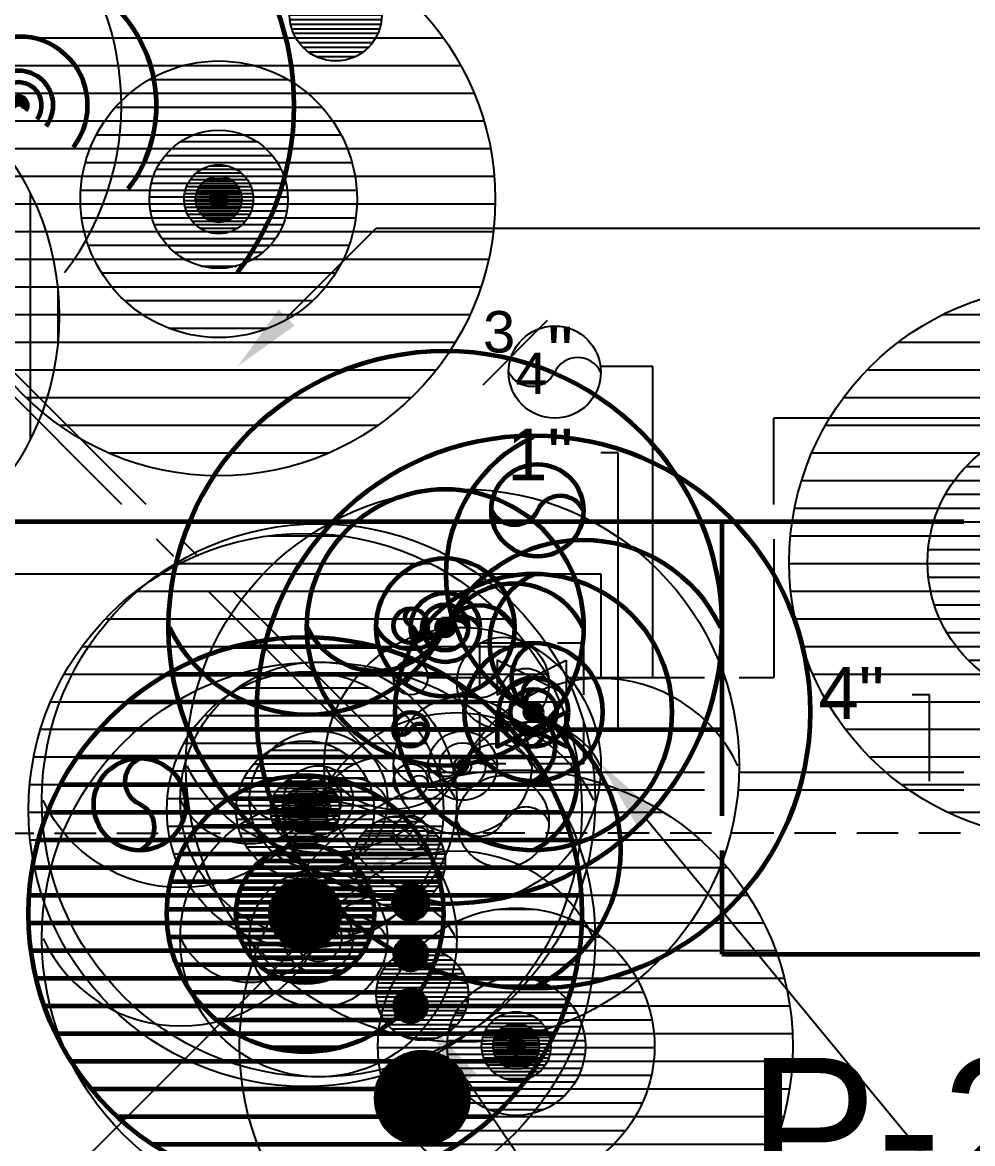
# Model space of a CAD drawing. Extents: x 2104 to 16979, y 4026 to 5124.
# Drawn here: x 10079.3 to 10161.8, y 4512.1 to 4609.3 of the extents above; entities that cross this region are included whole.
import ezdxf
from ezdxf import colors
from ezdxf.entities.mleader import LeaderData, LeaderLine
from ezdxf.math import Vec2, Vec3

# ---------------------------------------------------------------- set-up
doc = ezdxf.new("R2010")
doc.units = 0
doc.header["$LTSCALE"] = 18
doc.header["$MEASUREMENT"] = 0
doc.linetypes.add('HIDDEN', pattern=[0.375, 0.25, -0.125])
doc.linetypes.add('VENT', pattern=[0.30000000000000004, 0.2, -0.1])
for name, color, linetype in [('G-ANNO-TEXT', 70, 'Continuous'), ('P-HW-N', 1, 'Continuous'), ('P-HW-N @ 1 (1)', 1, 'Continuous'), ('P-HW-N @ 1 (2)', 1, 'Continuous'), ('P-HW-N @ 12', 1, 'Continuous'), ('P-HW-N @ 128', 1, 'Continuous'), ('P-HW-N @ 16', 1, 'Continuous'), ('P-HW-N @ 192', 1, 'Continuous'), ('P-HW-N @ 2', 1, 'Continuous'), ('P-HW-N @ 24', 1, 'Continuous'), ('P-HW-N @ 384', 1, 'Continuous'), ('P-HW-N @ 4', 1, 'Continuous'), ('P-HW-N @ 48', 1, 'Continuous'), ('P-HW-N @ 64', 1, 'Continuous'), ('P-HW-N @ 768', 1, 'Continuous'), ('P-HW-N @ 8', 1, 'Continuous'), ('P-HW-N @ 96', 1, 'Continuous'), ('P-SAN-N', 6, 'Continuous'), ('P-SAN-N @ 1 (1)', 6, 'Continuous'), ('P-SAN-N @ 1 (2)', 6, 'Continuous'), ('P-SAN-N @ 12', 6, 'Continuous'), ('P-SAN-N @ 128', 6, 'Continuous'), ('P-SAN-N @ 16', 6, 'Continuous'), ('P-SAN-N @ 192', 6, 'Continuous'), ('P-SAN-N @ 2', 6, 'Continuous'), ('P-SAN-N @ 24', 6, 'Continuous'), ('P-SAN-N @ 384', 6, 'Continuous'), ('P-SAN-N @ 4', 6, 'Continuous'), ('P-SAN-N @ 48', 6, 'Continuous'), ('P-SAN-N @ 64', 6, 'Continuous'), ('P-SAN-N @ 768', 6, 'Continuous'), ('P-SAN-N @ 8', 6, 'Continuous'), ('P-SAN-N @ 96', 6, 'Continuous'), ('P-SANV-N', 5, 'VENT'), ('P-SANV-N @ 1 (1)', 5, 'VENT'), ('P-SANV-N @ 1 (2)', 5, 'VENT'), ('P-SANV-N @ 12', 5, 'VENT'), ('P-SANV-N @ 128', 5, 'VENT'), ('P-SANV-N @ 16', 5, 'VENT'), ('P-SANV-N @ 192', 5, 'VENT'), ('P-SANV-N @ 2', 5, 'VENT'), ('P-SANV-N @ 24', 5, 'VENT'), ('P-SANV-N @ 384', 5, 'VENT'), ('P-SANV-N @ 4', 5, 'VENT'), ('P-SANV-N @ 48', 5, 'VENT'), ('P-SANV-N @ 64', 5, 'VENT'), ('P-SANV-N @ 768', 5, 'VENT'), ('P-SANV-N @ 8', 5, 'VENT'), ('P-SANV-N @ 96', 5, 'VENT')]:
    doc.layers.add(name, color=color, linetype=linetype)
for name, color, linetype, lineweight in [('P-CW-N', 4, 'Continuous', 60), ('P-CW-N @ 1 (1)', 4, 'Continuous', 60), ('P-CW-N @ 1 (2)', 4, 'Continuous', 60), ('P-CW-N @ 12', 4, 'Continuous', 60), ('P-CW-N @ 128', 4, 'Continuous', 60), ('P-CW-N @ 16', 4, 'Continuous', 60), ('P-CW-N @ 192', 4, 'Continuous', 60), ('P-CW-N @ 2', 4, 'Continuous', 60), ('P-CW-N @ 24', 4, 'Continuous', 60), ('P-CW-N @ 384', 4, 'Continuous', 60), ('P-CW-N @ 4', 4, 'Continuous', 60), ('P-CW-N @ 48', 4, 'Continuous', 60), ('P-CW-N @ 64', 4, 'Continuous', 60), ('P-CW-N @ 768', 4, 'Continuous', 60), ('P-CW-N @ 8', 4, 'Continuous', 60), ('P-CW-N @ 96', 4, 'Continuous', 60), ('P-HWC-N', 2, 'Continuous', 60), ('P-HWC-N @ 1 (1)', 2, 'Continuous', 60), ('P-HWC-N @ 1 (2)', 2, 'Continuous', 60), ('P-HWC-N @ 12', 2, 'Continuous', 60), ('P-HWC-N @ 128', 2, 'Continuous', 60), ('P-HWC-N @ 16', 2, 'Continuous', 60), ('P-HWC-N @ 192', 2, 'Continuous', 60), ('P-HWC-N @ 2', 2, 'Continuous', 60), ('P-HWC-N @ 24', 2, 'Continuous', 60), ('P-HWC-N @ 384', 2, 'Continuous', 60), ('P-HWC-N @ 4', 2, 'Continuous', 60), ('P-HWC-N @ 48', 2, 'Continuous', 60), ('P-HWC-N @ 64', 2, 'Continuous', 60), ('P-HWC-N @ 768', 2, 'Continuous', 60), ('P-HWC-N @ 8', 2, 'Continuous', 60), ('P-HWC-N @ 96', 2, 'Continuous', 60)]:
    doc.layers.add(name, color=color, linetype=linetype, lineweight=lineweight)
doc.layers.get('0').freeze()
doc.styles.add('Arial', font='arial.ttf')
doc.dimstyles.new('Loop048', dxfattribs={"dimscale": 0, "dimtxt": 0.09375, "dimasz": 0.03125, "dimexe": 0.0625, "dimexo": 0.0625, "dimgap": 0.09375, "dimtad": 1, "dimdec": 4, "dimzin": 3, "dimdsep": 46, "dimlunit": 4, "dimtxsty": 'Arial', "dimblk": 'OBLIQUE', "dimcen": 0.09375, "dimdle": 0.0625, "dimclrd": 256, "dimclre": 256, "dimclrt": 256, "dimadec": 4, "dimazin": 0, "dimtfac": 0.8, "dimtdec": 4, "dimtix": 1, "dimtofl": 0, "dimtmove": 1, "dimatfit": 0, "dimldrblk": 'LeaderNoteBlock', "dimfxl": 1, "dimfrac": 1, "dimtolj": 1, "dimtzin": 0, "dimlwd": -1, "dimlwe": -1, "dimarcsym": 0})
pattern_1 = [(180, (0, 0), (-4.336808689942018e-19, -0.003125), [])]

# ---------------------------------------------------------------- blocks, each defined once
blk = doc.blocks.new('*U7')
h = blk.add_hatch()
h.set_pattern_fill('ANSI31', color=256, scale=0.025, angle=135)
h.set_pattern_definition(pattern_1)
edge = h.paths.add_edge_path()
edge.add_arc((-3.469446951953614e-18, -6.938893903907228e-18), 0.03125000000000001, 0, 360)
blk.add_circle((0, 0), 0.03125)
blk = doc.blocks.new('*U571')
at = {"layer": 'P-SANV-N @ 384', "xscale": 384, "yscale": 384, "zscale": 384}
blk.add_blockref('*U7', (10169.84358152415, 4562.5), dxfattribs=at)
at = {"layer": 'P-SANV-N @ 768', "xscale": 768, "yscale": 768, "zscale": 768}
blk.add_blockref('*U7', (10169.84358152415, 4562.5), dxfattribs=at)
blk = doc.blocks.new('*U6')
blk.add_lwpolyline([(-3.332323771482692e-18, 0.03111555437015312, 0.6342579873937333), (-8.890457814381136e-18, 5.234717341758689e-34, -0.6342579873937336), (-6.793508145416166e-18, -0.03111555437015312)], format="xyb")
blk.add_circle((0, 0), 0.03125)
blk = doc.blocks.new('*U579')
at = {"layer": 'P-CW-N @ 1 (1)', "rotation": 270}
blk.add_blockref('*U6', (10116, 4556.843581524154), dxfattribs=at)
at = {"layer": 'P-CW-N @ 1 (2)', "rotation": 270}
blk.add_blockref('*U6', (10116, 4556.843581524154), dxfattribs=at)
at = {"layer": 'P-CW-N @ 12', "xscale": 12, "yscale": 12, "zscale": 12, "rotation": 270}
blk.add_blockref('*U6', (10116, 4556.843581524154), dxfattribs=at)
at = {"layer": 'P-CW-N @ 128', "xscale": 128, "yscale": 128, "zscale": 128, "rotation": 270}
blk.add_blockref('*U6', (10124, 4567), dxfattribs=at)
at = {"layer": 'P-CW-N @ 16', "xscale": 16, "yscale": 16, "zscale": 16, "rotation": 270}
blk.add_blockref('*U6', (10116, 4556.843581524154), dxfattribs=at)
at = {"layer": 'P-CW-N @ 192', "xscale": 192, "yscale": 192, "zscale": 192, "rotation": 270}
blk.add_blockref('*U6', (10116, 4556.843581524154), dxfattribs=at)
at = {"layer": 'P-CW-N @ 2', "xscale": 2, "yscale": 2, "zscale": 2, "rotation": 270}
blk.add_blockref('*U6', (10116, 4556.843581524154), dxfattribs=at)
at = {"layer": 'P-CW-N @ 24', "xscale": 24, "yscale": 24, "zscale": 24, "rotation": 270}
blk.add_blockref('*U6', (10116, 4556.843581524154), dxfattribs=at)
at = {"layer": 'P-CW-N @ 384', "xscale": 384, "yscale": 384, "zscale": 384, "rotation": 270}
blk.add_blockref('*U6', (10116, 4556.843581524154), dxfattribs=at)
at = {"layer": 'P-CW-N @ 4', "xscale": 4, "yscale": 4, "zscale": 4, "rotation": 270}
blk.add_blockref('*U6', (10116, 4556.843581524154), dxfattribs=at)
at = {"layer": 'P-CW-N @ 48', "xscale": 48, "yscale": 48, "zscale": 48, "rotation": 270}
blk.add_blockref('*U6', (10113, 4548), dxfattribs=at)
at = {"layer": 'P-CW-N @ 64', "xscale": 64, "yscale": 64, "zscale": 64, "rotation": 270}
blk.add_blockref('*U6', (10116, 4556.843581524154), dxfattribs=at)
at = {"layer": 'P-CW-N @ 768', "xscale": 768, "yscale": 768, "zscale": 768, "rotation": 270}
blk.add_blockref('*U6', (10116, 4556.843581524154), dxfattribs=at)
at = {"layer": 'P-CW-N @ 8', "xscale": 8, "yscale": 8, "zscale": 8, "rotation": 270}
blk.add_blockref('*U6', (10116, 4556.843581524154), dxfattribs=at)
at = {"layer": 'P-CW-N @ 96', "xscale": 96, "yscale": 96, "zscale": 96, "rotation": 270}
blk.add_blockref('*U6', (10116, 4556.843581524154), dxfattribs=at)
blk = doc.blocks.new('*U580')
at = {"layer": 'P-HW-N @ 1 (1)', "rotation": 270}
blk.add_blockref('*U6', (10117.5, 4544.843581524154), dxfattribs=at)
at = {"layer": 'P-HW-N @ 1 (2)', "rotation": 270}
blk.add_blockref('*U6', (10117.5, 4544.843581524154), dxfattribs=at)
at = {"layer": 'P-HW-N @ 12', "xscale": 12, "yscale": 12, "zscale": 12, "rotation": 270}
blk.add_blockref('*U6', (10117.5, 4544.843581524154), dxfattribs=at)
at = {"layer": 'P-HW-N @ 128', "xscale": 128, "yscale": 128, "zscale": 128, "rotation": 270}
blk.add_blockref('*U6', (10125.5, 4579), dxfattribs=at)
at = {"layer": 'P-HW-N @ 16', "xscale": 16, "yscale": 16, "zscale": 16, "rotation": 270}
blk.add_blockref('*U6', (10117.5, 4544.843581524154), dxfattribs=at)
at = {"layer": 'P-HW-N @ 192', "xscale": 192, "yscale": 192, "zscale": 192, "rotation": 270}
blk.add_blockref('*U6', (10117.5, 4544.843581524154), dxfattribs=at)
at = {"layer": 'P-HW-N @ 2', "xscale": 2, "yscale": 2, "zscale": 2, "rotation": 270}
blk.add_blockref('*U6', (10117.5, 4544.843581524154), dxfattribs=at)
at = {"layer": 'P-HW-N @ 24', "xscale": 24, "yscale": 24, "zscale": 24, "rotation": 270}
blk.add_blockref('*U6', (10117.5, 4544.843581524154), dxfattribs=at)
at = {"layer": 'P-HW-N @ 384', "xscale": 384, "yscale": 384, "zscale": 384, "rotation": 270}
blk.add_blockref('*U6', (10117.5, 4544.843581524154), dxfattribs=at)
at = {"layer": 'P-HW-N @ 4', "xscale": 4, "yscale": 4, "zscale": 4, "rotation": 270}
blk.add_blockref('*U6', (10117.5, 4544.843581524154), dxfattribs=at)
at = {"layer": 'P-HW-N @ 48', "xscale": 48, "yscale": 48, "zscale": 48, "rotation": 270}
blk.add_blockref('*U6', (10113, 4552.5), dxfattribs=at)
at = {"layer": 'P-HW-N @ 64', "xscale": 64, "yscale": 64, "zscale": 64, "rotation": 270}
blk.add_blockref('*U6', (10117.5, 4544.843581524154), dxfattribs=at)
at = {"layer": 'P-HW-N @ 768', "xscale": 768, "yscale": 768, "zscale": 768, "rotation": 270}
blk.add_blockref('*U6', (10117.5, 4544.843581524154), dxfattribs=at)
at = {"layer": 'P-HW-N @ 8', "xscale": 8, "yscale": 8, "zscale": 8, "rotation": 270}
blk.add_blockref('*U6', (10117.5, 4544.843581524154), dxfattribs=at)
at = {"layer": 'P-HW-N @ 96', "xscale": 96, "yscale": 96, "zscale": 96, "rotation": 270}
blk.add_blockref('*U6', (10117.5, 4544.843581524154), dxfattribs=at)
blk = doc.blocks.new('*U581')
at = {"layer": 'P-SAN-N @ 1 (1)', "rotation": 270}
blk.add_blockref('*U6', (10105, 4541.843581524154), dxfattribs=at)
at = {"layer": 'P-SAN-N @ 1 (2)', "rotation": 270}
blk.add_blockref('*U6', (10105, 4541.843581524154), dxfattribs=at)
at = {"layer": 'P-SAN-N @ 12', "xscale": 12, "yscale": 12, "zscale": 12, "rotation": 270}
blk.add_blockref('*U6', (10105, 4541.843581524154), dxfattribs=at)
at = {"layer": 'P-SAN-N @ 128', "xscale": 128, "yscale": 128, "zscale": 128, "rotation": 270}
blk.add_blockref('*U6', (10121, 4552), dxfattribs=at)
at = {"layer": 'P-SAN-N @ 16', "xscale": 16, "yscale": 16, "zscale": 16, "rotation": 270}
blk.add_blockref('*U6', (10105, 4541.843581524154), dxfattribs=at)
at = {"layer": 'P-SAN-N @ 192', "xscale": 192, "yscale": 192, "zscale": 192, "rotation": 270}
blk.add_blockref('*U6', (10105, 4541.843581524154), dxfattribs=at)
at = {"layer": 'P-SAN-N @ 2', "xscale": 2, "yscale": 2, "zscale": 2, "rotation": 270}
blk.add_blockref('*U6', (10105, 4541.843581524154), dxfattribs=at)
at = {"layer": 'P-SAN-N @ 24', "xscale": 24, "yscale": 24, "zscale": 24, "rotation": 270}
blk.add_blockref('*U6', (10105, 4541.843581524154), dxfattribs=at)
at = {"layer": 'P-SAN-N @ 384', "xscale": 384, "yscale": 384, "zscale": 384, "rotation": 270}
blk.add_blockref('*U6', (10105, 4541.843581524154), dxfattribs=at)
at = {"layer": 'P-SAN-N @ 4', "xscale": 4, "yscale": 4, "zscale": 4, "rotation": 270}
blk.add_blockref('*U6', (10105, 4541.843581524154), dxfattribs=at)
at = {"layer": 'P-SAN-N @ 48', "xscale": 48, "yscale": 48, "zscale": 48, "rotation": 270}
blk.add_blockref('*U6', (10113, 4543.5), dxfattribs=at)
at = {"layer": 'P-SAN-N @ 64', "xscale": 64, "yscale": 64, "zscale": 64, "rotation": 270}
blk.add_blockref('*U6', (10105, 4541.843581524154), dxfattribs=at)
at = {"layer": 'P-SAN-N @ 768', "xscale": 768, "yscale": 768, "zscale": 768, "rotation": 270}
blk.add_blockref('*U6', (10105, 4541.843581524154), dxfattribs=at)
at = {"layer": 'P-SAN-N @ 8', "xscale": 8, "yscale": 8, "zscale": 8, "rotation": 270}
blk.add_blockref('*U6', (10105, 4541.843581524154), dxfattribs=at)
at = {"layer": 'P-SAN-N @ 96', "xscale": 96, "yscale": 96, "zscale": 96, "rotation": 270}
blk.add_blockref('*U6', (10105, 4541.843581524154), dxfattribs=at)
blk = doc.blocks.new('*U582')
at = {"layer": 'P-SANV-N @ 1 (1)', "rotation": 270}
blk.add_blockref('*U6', (10105, 4529.843581524154), dxfattribs=at)
at = {"layer": 'P-SANV-N @ 1 (2)', "rotation": 270}
blk.add_blockref('*U6', (10105, 4529.843581524154), dxfattribs=at)
at = {"layer": 'P-SANV-N @ 12', "xscale": 12, "yscale": 12, "zscale": 12, "rotation": 270}
blk.add_blockref('*U6', (10105, 4529.843581524154), dxfattribs=at)
at = {"layer": 'P-SANV-N @ 128', "xscale": 128, "yscale": 128, "zscale": 128, "rotation": 270}
blk.add_blockref('*U6', (10121, 4540), dxfattribs=at)
at = {"layer": 'P-SANV-N @ 16', "xscale": 16, "yscale": 16, "zscale": 16, "rotation": 270}
blk.add_blockref('*U6', (10105, 4529.843581524154), dxfattribs=at)
at = {"layer": 'P-SANV-N @ 192', "xscale": 192, "yscale": 192, "zscale": 192, "rotation": 270}
blk.add_blockref('*U6', (10105, 4529.843581524154), dxfattribs=at)
at = {"layer": 'P-SANV-N @ 2', "xscale": 2, "yscale": 2, "zscale": 2, "rotation": 270}
blk.add_blockref('*U6', (10105, 4529.843581524154), dxfattribs=at)
at = {"layer": 'P-SANV-N @ 24', "xscale": 24, "yscale": 24, "zscale": 24, "rotation": 270}
blk.add_blockref('*U6', (10105, 4529.843581524154), dxfattribs=at)
at = {"layer": 'P-SANV-N @ 384', "xscale": 384, "yscale": 384, "zscale": 384, "rotation": 270}
blk.add_blockref('*U6', (10105, 4529.843581524154), dxfattribs=at)
at = {"layer": 'P-SANV-N @ 4', "xscale": 4, "yscale": 4, "zscale": 4, "rotation": 270}
blk.add_blockref('*U6', (10105, 4529.843581524154), dxfattribs=at)
at = {"layer": 'P-SANV-N @ 48', "xscale": 48, "yscale": 48, "zscale": 48, "rotation": 270}
blk.add_blockref('*U6', (10113, 4539), dxfattribs=at)
at = {"layer": 'P-SANV-N @ 64', "xscale": 64, "yscale": 64, "zscale": 64, "rotation": 270}
blk.add_blockref('*U6', (10105, 4529.843581524154), dxfattribs=at)
at = {"layer": 'P-SANV-N @ 768', "xscale": 768, "yscale": 768, "zscale": 768, "rotation": 270}
blk.add_blockref('*U6', (10105, 4529.843581524154), dxfattribs=at)
at = {"layer": 'P-SANV-N @ 8', "xscale": 8, "yscale": 8, "zscale": 8, "rotation": 270}
blk.add_blockref('*U6', (10105, 4529.843581524154), dxfattribs=at)
at = {"layer": 'P-SANV-N @ 96', "xscale": 96, "yscale": 96, "zscale": 96, "rotation": 270}
blk.add_blockref('*U6', (10105, 4529.843581524154), dxfattribs=at)
blk = doc.blocks.new('*U583')
at = {"layer": 'P-SAN-N @ 1 (1)'}
blk.add_blockref('*U7', (10122.15641847585, 4520.5), dxfattribs=at)
at = {"layer": 'P-SAN-N @ 1 (2)'}
blk.add_blockref('*U7', (10122.15641847585, 4520.5), dxfattribs=at)
at = {"layer": 'P-SAN-N @ 12', "xscale": 12, "yscale": 12, "zscale": 12}
blk.add_blockref('*U7', (10122.15641847585, 4520.5), dxfattribs=at)
at = {"layer": 'P-SAN-N @ 128', "xscale": 128, "yscale": 128, "zscale": 128}
blk.add_blockref('*U7', (10112, 4536.5), dxfattribs=at)
at = {"layer": 'P-SAN-N @ 16', "xscale": 16, "yscale": 16, "zscale": 16}
blk.add_blockref('*U7', (10122.15641847585, 4520.5), dxfattribs=at)
at = {"layer": 'P-SAN-N @ 192', "xscale": 192, "yscale": 192, "zscale": 192}
blk.add_blockref('*U7', (10122.15641847585, 4520.5), dxfattribs=at)
at = {"layer": 'P-SAN-N @ 2', "xscale": 2, "yscale": 2, "zscale": 2}
blk.add_blockref('*U7', (10122.15641847585, 4520.5), dxfattribs=at)
at = {"layer": 'P-SAN-N @ 24', "xscale": 24, "yscale": 24, "zscale": 24}
blk.add_blockref('*U7', (10122.15641847585, 4520.5), dxfattribs=at)
at = {"layer": 'P-SAN-N @ 384', "xscale": 384, "yscale": 384, "zscale": 384}
blk.add_blockref('*U7', (10122.15641847585, 4520.5), dxfattribs=at)
at = {"layer": 'P-SAN-N @ 4', "xscale": 4, "yscale": 4, "zscale": 4}
blk.add_blockref('*U7', (10122.15641847585, 4520.5), dxfattribs=at)
at = {"layer": 'P-SAN-N @ 48', "xscale": 48, "yscale": 48, "zscale": 48}
blk.add_blockref('*U7', (10113, 4528.5), dxfattribs=at)
at = {"layer": 'P-SAN-N @ 64', "xscale": 64, "yscale": 64, "zscale": 64}
blk.add_blockref('*U7', (10122.15641847585, 4520.5), dxfattribs=at)
at = {"layer": 'P-SAN-N @ 768', "xscale": 768, "yscale": 768, "zscale": 768}
blk.add_blockref('*U7', (10122.15641847585, 4520.5), dxfattribs=at)
at = {"layer": 'P-SAN-N @ 8', "xscale": 8, "yscale": 8, "zscale": 8}
blk.add_blockref('*U7', (10122.15641847585, 4520.5), dxfattribs=at)
at = {"layer": 'P-SAN-N @ 96', "xscale": 96, "yscale": 96, "zscale": 96}
blk.add_blockref('*U7', (10122.15641847585, 4520.5), dxfattribs=at)
blk = doc.blocks.new('*U38')
h = blk.add_hatch()
h.set_pattern_fill('ANSI31', color=256, scale=0.025, angle=135)
h.set_pattern_definition(pattern_1)
edge = h.paths.add_edge_path()
edge.add_arc((-3.469446951953614e-18, -6.938893903907228e-18), 0.03125000000000001, 0, 360)
blk.add_circle((0, 0), 0.03125)
blk = doc.blocks.new('*U584')
at = {"layer": 'P-CW-N @ 1 (1)', "rotation": 180}
blk.add_blockref('*U38', (10103.84358152415, 4531.999999999998), dxfattribs=at)
at = {"layer": 'P-CW-N @ 1 (2)', "rotation": 180}
blk.add_blockref('*U38', (10103.84358152415, 4531.999999999998), dxfattribs=at)
at = {"layer": 'P-CW-N @ 12', "xscale": 12, "yscale": 12, "zscale": 12, "rotation": 180}
blk.add_blockref('*U38', (10103.84358152415, 4531.999999999998), dxfattribs=at)
at = {"layer": 'P-CW-N @ 128', "xscale": 128, "yscale": 128, "zscale": 128, "rotation": 180}
blk.add_blockref('*U38', (10114, 4515.999999999998), dxfattribs=at)
at = {"layer": 'P-CW-N @ 16', "xscale": 16, "yscale": 16, "zscale": 16, "rotation": 180}
blk.add_blockref('*U38', (10103.84358152415, 4531.999999999998), dxfattribs=at)
at = {"layer": 'P-CW-N @ 192', "xscale": 192, "yscale": 192, "zscale": 192, "rotation": 180}
blk.add_blockref('*U38', (10103.84358152415, 4531.999999999998), dxfattribs=at)
at = {"layer": 'P-CW-N @ 2', "xscale": 2, "yscale": 2, "zscale": 2, "rotation": 180}
blk.add_blockref('*U38', (10103.84358152415, 4531.999999999998), dxfattribs=at)
at = {"layer": 'P-CW-N @ 24', "xscale": 24, "yscale": 24, "zscale": 24, "rotation": 180}
blk.add_blockref('*U38', (10103.84358152415, 4531.999999999998), dxfattribs=at)
at = {"layer": 'P-CW-N @ 384', "xscale": 384, "yscale": 384, "zscale": 384, "rotation": 180}
blk.add_blockref('*U38', (10103.84358152415, 4531.999999999998), dxfattribs=at)
at = {"layer": 'P-CW-N @ 4', "xscale": 4, "yscale": 4, "zscale": 4, "rotation": 180}
blk.add_blockref('*U38', (10103.84358152415, 4531.999999999998), dxfattribs=at)
at = {"layer": 'P-CW-N @ 48', "xscale": 48, "yscale": 48, "zscale": 48, "rotation": 180}
blk.add_blockref('*U38', (10113, 4533), dxfattribs=at)
at = {"layer": 'P-CW-N @ 64', "xscale": 64, "yscale": 64, "zscale": 64, "rotation": 180}
blk.add_blockref('*U38', (10103.84358152415, 4531.999999999998), dxfattribs=at)
at = {"layer": 'P-CW-N @ 768', "xscale": 768, "yscale": 768, "zscale": 768, "rotation": 180}
blk.add_blockref('*U38', (10103.84358152415, 4531.999999999998), dxfattribs=at)
at = {"layer": 'P-CW-N @ 8', "xscale": 8, "yscale": 8, "zscale": 8, "rotation": 180}
blk.add_blockref('*U38', (10103.84358152415, 4531.999999999998), dxfattribs=at)
at = {"layer": 'P-CW-N @ 96', "xscale": 96, "yscale": 96, "zscale": 96, "rotation": 180}
blk.add_blockref('*U38', (10103.84358152415, 4531.999999999998), dxfattribs=at)
blk = doc.blocks.new('*U585')
at = {"layer": 'P-HW-N @ 1 (1)', "rotation": 180}
blk.add_blockref('*U38', (10103.84358152415, 4540.999999999998), dxfattribs=at)
at = {"layer": 'P-HW-N @ 1 (2)', "rotation": 180}
blk.add_blockref('*U38', (10103.84358152415, 4540.999999999998), dxfattribs=at)
at = {"layer": 'P-HW-N @ 12', "xscale": 12, "yscale": 12, "zscale": 12, "rotation": 180}
blk.add_blockref('*U38', (10103.84358152415, 4540.999999999998), dxfattribs=at)
at = {"layer": 'P-HW-N @ 128', "xscale": 128, "yscale": 128, "zscale": 128, "rotation": 180}
blk.add_blockref('*U38', (10114, 4524.999999999998), dxfattribs=at)
at = {"layer": 'P-HW-N @ 16', "xscale": 16, "yscale": 16, "zscale": 16, "rotation": 180}
blk.add_blockref('*U38', (10103.84358152415, 4540.999999999998), dxfattribs=at)
at = {"layer": 'P-HW-N @ 192', "xscale": 192, "yscale": 192, "zscale": 192, "rotation": 180}
blk.add_blockref('*U38', (10103.84358152415, 4540.999999999998), dxfattribs=at)
at = {"layer": 'P-HW-N @ 2', "xscale": 2, "yscale": 2, "zscale": 2, "rotation": 180}
blk.add_blockref('*U38', (10103.84358152415, 4540.999999999998), dxfattribs=at)
at = {"layer": 'P-HW-N @ 24', "xscale": 24, "yscale": 24, "zscale": 24, "rotation": 180}
blk.add_blockref('*U38', (10103.84358152415, 4540.999999999998), dxfattribs=at)
at = {"layer": 'P-HW-N @ 384', "xscale": 384, "yscale": 384, "zscale": 384, "rotation": 180}
blk.add_blockref('*U38', (10103.84358152415, 4540.999999999998), dxfattribs=at)
at = {"layer": 'P-HW-N @ 4', "xscale": 4, "yscale": 4, "zscale": 4, "rotation": 180}
blk.add_blockref('*U38', (10103.84358152415, 4540.999999999998), dxfattribs=at)
at = {"layer": 'P-HW-N @ 48', "xscale": 48, "yscale": 48, "zscale": 48, "rotation": 180}
blk.add_blockref('*U38', (10113, 4524), dxfattribs=at)
at = {"layer": 'P-HW-N @ 64', "xscale": 64, "yscale": 64, "zscale": 64, "rotation": 180}
blk.add_blockref('*U38', (10103.84358152415, 4540.999999999998), dxfattribs=at)
at = {"layer": 'P-HW-N @ 768', "xscale": 768, "yscale": 768, "zscale": 768, "rotation": 180}
blk.add_blockref('*U38', (10103.84358152415, 4540.999999999998), dxfattribs=at)
at = {"layer": 'P-HW-N @ 8', "xscale": 8, "yscale": 8, "zscale": 8, "rotation": 180}
blk.add_blockref('*U38', (10103.84358152415, 4540.999999999998), dxfattribs=at)
at = {"layer": 'P-HW-N @ 96', "xscale": 96, "yscale": 96, "zscale": 96, "rotation": 180}
blk.add_blockref('*U38', (10103.84358152415, 4540.999999999998), dxfattribs=at)
blk = doc.blocks.new('*U586')
at = {"layer": 'P-SAN-N @ 1 (1)', "rotation": 270}
blk.add_blockref('*U7', (10058.5, 4583.843581524154), dxfattribs=at)
at = {"layer": 'P-SAN-N @ 1 (2)', "rotation": 270}
blk.add_blockref('*U7', (10058.5, 4583.843581524154), dxfattribs=at)
at = {"layer": 'P-SAN-N @ 12', "xscale": 12, "yscale": 12, "zscale": 12, "rotation": 270}
blk.add_blockref('*U7', (10058.5, 4583.843581524154), dxfattribs=at)
at = {"layer": 'P-SAN-N @ 128', "xscale": 128, "yscale": 128, "zscale": 128, "rotation": 270}
blk.add_blockref('*U7', (10074.5, 4594), dxfattribs=at)
at = {"layer": 'P-SAN-N @ 16', "xscale": 16, "yscale": 16, "zscale": 16, "rotation": 270}
blk.add_blockref('*U7', (10058.5, 4583.843581524154), dxfattribs=at)
at = {"layer": 'P-SAN-N @ 192', "xscale": 192, "yscale": 192, "zscale": 192, "rotation": 270}
blk.add_blockref('*U7', (10058.5, 4583.843581524154), dxfattribs=at)
at = {"layer": 'P-SAN-N @ 2', "xscale": 2, "yscale": 2, "zscale": 2, "rotation": 270}
blk.add_blockref('*U7', (10058.5, 4583.843581524154), dxfattribs=at)
at = {"layer": 'P-SAN-N @ 24', "xscale": 24, "yscale": 24, "zscale": 24, "rotation": 270}
blk.add_blockref('*U7', (10058.5, 4583.843581524154), dxfattribs=at)
at = {"layer": 'P-SAN-N @ 384', "xscale": 384, "yscale": 384, "zscale": 384, "rotation": 270}
blk.add_blockref('*U7', (10058.5, 4583.843581524154), dxfattribs=at)
at = {"layer": 'P-SAN-N @ 4', "xscale": 4, "yscale": 4, "zscale": 4, "rotation": 270}
blk.add_blockref('*U7', (10058.5, 4583.843581524154), dxfattribs=at)
at = {"layer": 'P-SAN-N @ 48', "xscale": 48, "yscale": 48, "zscale": 48, "rotation": 270}
blk.add_blockref('*U7', (10066.5, 4593), dxfattribs=at)
at = {"layer": 'P-SAN-N @ 64', "xscale": 64, "yscale": 64, "zscale": 64, "rotation": 270}
blk.add_blockref('*U7', (10058.5, 4583.843581524154), dxfattribs=at)
at = {"layer": 'P-SAN-N @ 768', "xscale": 768, "yscale": 768, "zscale": 768, "rotation": 270}
blk.add_blockref('*U7', (10058.5, 4583.843581524154), dxfattribs=at)
at = {"layer": 'P-SAN-N @ 8', "xscale": 8, "yscale": 8, "zscale": 8, "rotation": 270}
blk.add_blockref('*U7', (10058.5, 4583.843581524154), dxfattribs=at)
at = {"layer": 'P-SAN-N @ 96', "xscale": 96, "yscale": 96, "zscale": 96, "rotation": 270}
blk.add_blockref('*U7', (10058.5, 4583.843581524154), dxfattribs=at)
blk = doc.blocks.new('*U8')
at = {"linetype": 'Continuous'}
blk.add_arc((0, 0), 0.03111555437015312, 232.5669694738212, 127.4330305261797, dxfattribs=at)
blk = doc.blocks.new('*U587')
at = {"layer": 'P-HW-N @ 1 (1)', "rotation": 90}
blk.add_blockref('*U8', (10064, 4602.156418475846), dxfattribs=at)
at = {"layer": 'P-HW-N @ 1 (2)', "rotation": 90}
blk.add_blockref('*U8', (10064, 4602.156418475846), dxfattribs=at)
at = {"layer": 'P-HW-N @ 12', "xscale": 12, "yscale": 12, "zscale": 12, "rotation": 90}
blk.add_blockref('*U8', (10064, 4602.156418475846), dxfattribs=at)
at = {"layer": 'P-HW-N @ 128', "xscale": 128, "yscale": 128, "zscale": 128, "rotation": 90}
blk.add_blockref('*U8', (10048, 4592), dxfattribs=at)
at = {"layer": 'P-HW-N @ 16', "xscale": 16, "yscale": 16, "zscale": 16, "rotation": 90}
blk.add_blockref('*U8', (10064, 4602.156418475846), dxfattribs=at)
at = {"layer": 'P-HW-N @ 192', "xscale": 192, "yscale": 192, "zscale": 192, "rotation": 90}
blk.add_blockref('*U8', (10064, 4602.156418475846), dxfattribs=at)
at = {"layer": 'P-HW-N @ 2', "xscale": 2, "yscale": 2, "zscale": 2, "rotation": 90}
blk.add_blockref('*U8', (10064, 4602.156418475846), dxfattribs=at)
at = {"layer": 'P-HW-N @ 24', "xscale": 24, "yscale": 24, "zscale": 24, "rotation": 90}
blk.add_blockref('*U8', (10064, 4602.156418475846), dxfattribs=at)
at = {"layer": 'P-HW-N @ 384', "xscale": 384, "yscale": 384, "zscale": 384, "rotation": 90}
blk.add_blockref('*U8', (10064, 4602.156418475846), dxfattribs=at)
at = {"layer": 'P-HW-N @ 4', "xscale": 4, "yscale": 4, "zscale": 4, "rotation": 90}
blk.add_blockref('*U8', (10064, 4602.156418475846), dxfattribs=at)
at = {"layer": 'P-HW-N @ 48', "xscale": 48, "yscale": 48, "zscale": 48, "rotation": 90}
blk.add_blockref('*U8', (10056, 4593), dxfattribs=at)
at = {"layer": 'P-HW-N @ 64', "xscale": 64, "yscale": 64, "zscale": 64, "rotation": 90}
blk.add_blockref('*U8', (10064, 4602.156418475846), dxfattribs=at)
at = {"layer": 'P-HW-N @ 768', "xscale": 768, "yscale": 768, "zscale": 768, "rotation": 90}
blk.add_blockref('*U8', (10064, 4602.156418475846), dxfattribs=at)
at = {"layer": 'P-HW-N @ 8', "xscale": 8, "yscale": 8, "zscale": 8, "rotation": 90}
blk.add_blockref('*U8', (10064, 4602.156418475846), dxfattribs=at)
at = {"layer": 'P-HW-N @ 96', "xscale": 96, "yscale": 96, "zscale": 96, "rotation": 90}
blk.add_blockref('*U8', (10064, 4602.156418475846), dxfattribs=at)
blk = doc.blocks.new('*U588')
at = {"layer": 'P-CW-N @ 1 (1)', "rotation": 90}
blk.add_blockref('*U8', (10079, 4602.156418475846), dxfattribs=at)
at = {"layer": 'P-CW-N @ 1 (2)', "rotation": 90}
blk.add_blockref('*U8', (10079, 4602.156418475846), dxfattribs=at)
at = {"layer": 'P-CW-N @ 12', "xscale": 12, "yscale": 12, "zscale": 12, "rotation": 90}
blk.add_blockref('*U8', (10079, 4602.156418475846), dxfattribs=at)
at = {"layer": 'P-CW-N @ 128', "xscale": 128, "yscale": 128, "zscale": 128, "rotation": 90}
blk.add_blockref('*U8', (10063, 4592), dxfattribs=at)
at = {"layer": 'P-CW-N @ 16', "xscale": 16, "yscale": 16, "zscale": 16, "rotation": 90}
blk.add_blockref('*U8', (10079, 4602.156418475846), dxfattribs=at)
at = {"layer": 'P-CW-N @ 192', "xscale": 192, "yscale": 192, "zscale": 192, "rotation": 90}
blk.add_blockref('*U8', (10079, 4602.156418475846), dxfattribs=at)
at = {"layer": 'P-CW-N @ 2', "xscale": 2, "yscale": 2, "zscale": 2, "rotation": 90}
blk.add_blockref('*U8', (10079, 4602.156418475846), dxfattribs=at)
at = {"layer": 'P-CW-N @ 24', "xscale": 24, "yscale": 24, "zscale": 24, "rotation": 90}
blk.add_blockref('*U8', (10079, 4602.156418475846), dxfattribs=at)
at = {"layer": 'P-CW-N @ 384', "xscale": 384, "yscale": 384, "zscale": 384, "rotation": 90}
blk.add_blockref('*U8', (10079, 4602.156418475846), dxfattribs=at)
at = {"layer": 'P-CW-N @ 4', "xscale": 4, "yscale": 4, "zscale": 4, "rotation": 90}
blk.add_blockref('*U8', (10079, 4602.156418475846), dxfattribs=at)
at = {"layer": 'P-CW-N @ 48', "xscale": 48, "yscale": 48, "zscale": 48, "rotation": 90}
blk.add_blockref('*U8', (10071, 4593), dxfattribs=at)
at = {"layer": 'P-CW-N @ 64', "xscale": 64, "yscale": 64, "zscale": 64, "rotation": 90}
blk.add_blockref('*U8', (10079, 4602.156418475846), dxfattribs=at)
at = {"layer": 'P-CW-N @ 768', "xscale": 768, "yscale": 768, "zscale": 768, "rotation": 90}
blk.add_blockref('*U8', (10079, 4602.156418475846), dxfattribs=at)
at = {"layer": 'P-CW-N @ 8', "xscale": 8, "yscale": 8, "zscale": 8, "rotation": 90}
blk.add_blockref('*U8', (10079, 4602.156418475846), dxfattribs=at)
at = {"layer": 'P-CW-N @ 96', "xscale": 96, "yscale": 96, "zscale": 96, "rotation": 90}
blk.add_blockref('*U8', (10079, 4602.156418475846), dxfattribs=at)
blk = doc.blocks.new('*U10')
at = {"linetype": 'Continuous'}
blk.add_lwpolyline([(-0.06249999999977263, -0.03124999999991473), (-0.06249999999977263, 0.03124999999991463), (0.0625, -0.03124999999991473), (0.0625, 0.03124999999991472), (-0.06249999999977263, -0.03124999999991473)], dxfattribs=at)
blk = doc.blocks.new('*U589')
at = {"layer": 'P-SANV-N @ 1 (1)'}
blk.add_blockref('*U7', (10096.34358152415, 4594), dxfattribs=at)
at = {"layer": 'P-SANV-N @ 1 (2)'}
blk.add_blockref('*U7', (10096.34358152415, 4594), dxfattribs=at)
at = {"layer": 'P-SANV-N @ 12', "xscale": 12, "yscale": 12, "zscale": 12}
blk.add_blockref('*U7', (10096.34358152415, 4594), dxfattribs=at)
at = {"layer": 'P-SANV-N @ 128', "xscale": 128, "yscale": 128, "zscale": 128}
blk.add_blockref('*U7', (10106.5, 4610), dxfattribs=at)
at = {"layer": 'P-SANV-N @ 16', "xscale": 16, "yscale": 16, "zscale": 16}
blk.add_blockref('*U7', (10096.34358152415, 4594), dxfattribs=at)
at = {"layer": 'P-SANV-N @ 192', "xscale": 192, "yscale": 192, "zscale": 192}
blk.add_blockref('*U7', (10096.34358152415, 4594), dxfattribs=at)
at = {"layer": 'P-SANV-N @ 2', "xscale": 2, "yscale": 2, "zscale": 2}
blk.add_blockref('*U7', (10096.34358152415, 4594), dxfattribs=at)
at = {"layer": 'P-SANV-N @ 24', "xscale": 24, "yscale": 24, "zscale": 24}
blk.add_blockref('*U7', (10096.34358152415, 4594), dxfattribs=at)
at = {"layer": 'P-SANV-N @ 384', "xscale": 384, "yscale": 384, "zscale": 384}
blk.add_blockref('*U7', (10096.34358152415, 4594), dxfattribs=at)
at = {"layer": 'P-SANV-N @ 4', "xscale": 4, "yscale": 4, "zscale": 4}
blk.add_blockref('*U7', (10096.34358152415, 4594), dxfattribs=at)
at = {"layer": 'P-SANV-N @ 64', "xscale": 64, "yscale": 64, "zscale": 64}
blk.add_blockref('*U7', (10096.34358152415, 4594), dxfattribs=at)
at = {"layer": 'P-SANV-N @ 768', "xscale": 768, "yscale": 768, "zscale": 768}
blk.add_blockref('*U7', (10096.34358152415, 4594), dxfattribs=at)
at = {"layer": 'P-SANV-N @ 8', "xscale": 8, "yscale": 8, "zscale": 8}
blk.add_blockref('*U7', (10096.34358152415, 4594), dxfattribs=at)
at = {"layer": 'P-SANV-N @ 96', "xscale": 96, "yscale": 96, "zscale": 96}
blk.add_blockref('*U7', (10096.34358152415, 4594), dxfattribs=at)
blk = doc.blocks.new('_Oblique')
at = {"color": 0, "linetype": 'ByBlock', "lineweight": -2}
blk.add_line((-0.5, -0.5), (0.5, 0.5), dxfattribs=at)
blk = doc.blocks.new('LeaderNoteBlock')
blk.add_ellipse((0, 0), major_axis=(1, -1.836909530733566e-16), ratio=0.2499999999998295, start_param=5.387520513321723, end_param=10.32044275462724)
blk = doc.blocks.new('*U747')
at = {"layer": 'P-HWC-N @ 1 (1)', "rotation": 180}
blk.add_blockref('*U6', (10123.65641847585, 4549.5), dxfattribs=at)
at = {"layer": 'P-HWC-N @ 1 (2)', "rotation": 180}
blk.add_blockref('*U6', (10123.65641847585, 4549.5), dxfattribs=at)
at = {"layer": 'P-HWC-N @ 12', "xscale": 12, "yscale": 12, "zscale": 12, "rotation": 180}
blk.add_blockref('*U6', (10123.65641847585, 4549.5), dxfattribs=at)
at = {"layer": 'P-HWC-N @ 128', "xscale": 128, "yscale": 128, "zscale": 128, "rotation": 180}
blk.add_blockref('*U6', (10089.5, 4541.5), dxfattribs=at)
at = {"layer": 'P-HWC-N @ 16', "xscale": 16, "yscale": 16, "zscale": 16, "rotation": 180}
blk.add_blockref('*U6', (10123.65641847585, 4549.5), dxfattribs=at)
at = {"layer": 'P-HWC-N @ 192', "xscale": 192, "yscale": 192, "zscale": 192, "rotation": 180}
blk.add_blockref('*U6', (10123.65641847585, 4549.5), dxfattribs=at)
at = {"layer": 'P-HWC-N @ 2', "xscale": 2, "yscale": 2, "zscale": 2, "rotation": 180}
blk.add_blockref('*U6', (10123.65641847585, 4549.5), dxfattribs=at)
at = {"layer": 'P-HWC-N @ 24', "xscale": 24, "yscale": 24, "zscale": 24, "rotation": 180}
blk.add_blockref('*U6', (10123.65641847585, 4549.5), dxfattribs=at)
at = {"layer": 'P-HWC-N @ 384', "xscale": 384, "yscale": 384, "zscale": 384, "rotation": 180}
blk.add_blockref('*U6', (10123.65641847585, 4549.5), dxfattribs=at)
at = {"layer": 'P-HWC-N @ 4', "xscale": 4, "yscale": 4, "zscale": 4, "rotation": 180}
blk.add_blockref('*U6', (10123.65641847585, 4549.5), dxfattribs=at)
at = {"layer": 'P-HWC-N @ 48', "xscale": 48, "yscale": 48, "zscale": 48, "rotation": 180}
blk.add_blockref('*U6', (10113, 4557), dxfattribs=at)
at = {"layer": 'P-HWC-N @ 64', "xscale": 64, "yscale": 64, "zscale": 64, "rotation": 180}
blk.add_blockref('*U6', (10123.65641847585, 4549.5), dxfattribs=at)
at = {"layer": 'P-HWC-N @ 768', "xscale": 768, "yscale": 768, "zscale": 768, "rotation": 180}
blk.add_blockref('*U6', (10123.65641847585, 4549.5), dxfattribs=at)
at = {"layer": 'P-HWC-N @ 8', "xscale": 8, "yscale": 8, "zscale": 8, "rotation": 180}
blk.add_blockref('*U6', (10123.65641847585, 4549.5), dxfattribs=at)
at = {"layer": 'P-HWC-N @ 96', "xscale": 96, "yscale": 96, "zscale": 96, "rotation": 180}
blk.add_blockref('*U6', (10123.65641847585, 4549.5), dxfattribs=at)

msp = doc.modelspace()

# ---------------------------------------------------------------- linework, layer by layer
at = {"layer": 'G-ANNO-TEXT', "linetype": 'HIDDEN'}
msp.add_lwpolyline([(10119, 4545), (10119, 4555.5), (10128, 4555.5), (10128, 4545)], close=True, dxfattribs=at)
at = {"layer": 'P-CW-N'}
for p, q in [((10140, 4566), (10071, 4566)), ((10161, 4566), (10140, 4566)), ((10140, 4566), (10140, 4540.5)), ((10114.5, 4548), (10120.5, 4548)), ((10126.5, 4548), (10140, 4548)), ((10140, 4537.5), (10140, 4528.5)), ((10140, 4528.5), (10186.5, 4528.5))]:
    msp.add_line(p, q, dxfattribs=at)
at = {"layer": 'P-HW-N'}
for p, q in [((10180.5, 4575), (10144.5, 4575)), ((10144.5, 4567.5), (10144.5, 4575)), ((10144.5, 4564.5), (10144.5, 4552.5)), ((10062, 4561.5), (10129.5, 4561.5)), ((10129.5, 4561.5), (10129.5, 4552.5)), ((10114.5, 4552.5), (10120.5, 4552.5)), ((10126.5, 4552.5), (10138.5, 4552.5)), ((10141.5, 4552.5), (10144.5, 4552.5))]:
    msp.add_line(p, q, dxfattribs=at)
at = {"layer": 'P-SAN-N'}
for p, q in [((10090.06066017178, 4567.5), (10072.5, 4585.060660171781)), ((10087.93933982822, 4567.5), (10072.5, 4582.939339828219)), ((10092.43933982822, 4563), (10090.93933982822, 4564.5)), ((10094.56066017178, 4563), (10093.06066017178, 4564.5)), ((10110.96966991411, 4544.46966991411), (10095.43933982822, 4560)), ((10112.03033008589, 4545.53033008589), (10097.56066017178, 4560)), ((10138.5, 4544.25), (10114.5, 4544.25)), ((10161, 4544.25), (10141.5, 4544.25)), ((10114.5, 4542.750000000001), (10138.5, 4542.750000000001)), ((10141.5, 4542.750000000001), (10161, 4542.750000000001))]:
    msp.add_line(p, q, dxfattribs=at)
at = {"layer": 'P-SANV-N'}
for p, q in [((10060.5, 4539), (10111.5, 4539)), ((10252.5, 4539), (10114.5, 4539))]:
    msp.add_line(p, q, dxfattribs=at)

# ---------------------------------------------------------------- block references
at = {"layer": 'P-CW-N'}
for name in ['*U588', '*U579', '*U584']:
    msp.add_blockref(name, (0, 0), dxfattribs=at)
at = {"layer": 'P-CW-N @ 48', "xscale": 48, "yscale": 48, "zscale": 48, "rotation": 180}
msp.add_blockref('*U10', (10123.5, 4548), dxfattribs=at)
at = {"layer": 'P-HW-N'}
for name in ['*U587', '*U580', '*U585']:
    msp.add_blockref(name, (0, 0), dxfattribs=at)
at = {"layer": 'P-HW-N @ 48', "xscale": 48, "yscale": 48, "zscale": 48, "rotation": 180}
msp.add_blockref('*U10', (10123.5, 4552.5), dxfattribs=at)
at = {"layer": 'P-HWC-N'}
msp.add_blockref('*U747', (0, 0), dxfattribs=at)
at = {"layer": 'P-SAN-N'}
for name in ['*U586', '*U581', '*U583']:
    msp.add_blockref(name, (0, 0), dxfattribs=at)
at = {"layer": 'P-SANV-N'}
for name in ['*U589', '*U571', '*U582']:
    msp.add_blockref(name, (0, 0), dxfattribs=at)

# ---------------------------------------------------------------- texts
at = {"layer": 'G-ANNO-TEXT', "style": 'Arial'}
for s, insert, char_height, width, attachment_point in [('\\A1;{\\H0.8x;\\S3#4;}"', (10127.09999999963, 4577.099999999627), 4.5, 12.59999999999854, 9), ('\\A1;1"', (10127.09999999963, 4569.599999999627), 4.5, 12.59999999999854, 9), ('\\A1;4"', (10154.09999999963, 4553.400000000373), 4.5, 12.59999999999854, 3), ('{\\LP-2}', (10142.26469658327, 4519.482024898612), 12, 68, 1)]:
    msp.add_mtext(s, dxfattribs=dict(at, insert=insert, char_height=char_height, width=width, attachment_point=attachment_point))

# ---------------------------------------------------------------- leaders
at = {"layer": 'G-ANNO-TEXT'}
for points in [[(10134, 4552.5), (10134, 4579.5), (10129.5, 4579.5)], [(10131, 4548), (10131, 4572), (10129.5, 4572)], [(10158, 4543.5), (10158, 4551), (10156.5, 4551)]]:
    msp.add_leader(points, dimstyle='Loop048', override={"dimscale": 0}, dxfattribs=at)
ml = msp.add_multileader_mtext('Standard', dxfattribs=at)
ml.set_content('\\pxt1;FURNISH 18"x18" RATED ACCESS PANEL TO BE INSTALLED BY GENERAL CONTRACTOR', color=256, style='Arial')
ml.set_leader_properties(color=256, linetype='ByLayer', lineweight=-1)
ml.build(insert=Vec2(0, 0))
ml.multileader.update_dxf_attribs({"has_dogleg": 0, "dogleg_length": 0.125, "arrow_head_size": 6, "scale": 48})
ctx = ml.context
ctx.base_point, ctx.scale, ctx.char_height, ctx.arrow_head_size, ctx.landing_gap_size, ctx.plane_origin = Vec3(10247.53137789905, 4659), 48, 4.5, 6, 1.5, Vec3(10519.5, 4599)
ctx.text_align_type = 2
notes = []
notes.append((ctx, [(0, (1, 1, 0), (10390.5, 4659), (-1, 0), 6, [(0, [(10519.5, 4590), (10459.5, 4659)], 0, [])])]))
ctx.mtext.insert, ctx.mtext.width, ctx.mtext.alignment, ctx.mtext.flow_direction = Vec3(10383, 4661.288369713506), 137.3146103657382, 3, 5
ml = msp.add_multileader_mtext('Standard', dxfattribs=at)
ml.set_content('HWCR\\PHWR\\PCWR\\PSS\\PVS', color=256, style='Arial')
ml.set_leader_properties(color=256, linetype='ByLayer', lineweight=-1)
ml.build(insert=Vec2(0, 0))
ml.multileader.update_dxf_attribs({"has_dogleg": 0, "dogleg_length": 0.125, "arrow_head_size": 6, "scale": 48})
ctx = ml.context
ctx.base_point, ctx.scale, ctx.char_height, ctx.arrow_head_size, ctx.landing_gap_size, ctx.plane_origin = Vec3(10272, 4635), 48, 4.5, 6, 1.5, Vec3(9952.5, 4587)
notes.append((ctx, [(1, (1, 1, 0), (10266, 4635), (1, 0), 6, [(0, [(9955.5, 4587), (10003.5, 4635)], 0, [])])]))
ctx.mtext.insert, ctx.mtext.flow_direction = Vec3(10273.5, 4637.288369713506), 5
ml = msp.add_multileader_mtext('Standard', dxfattribs=at)
ml.set_content('\\A1;FURNISH & INSTALL \\P{\\H0.8x;\\S1#2;}" VALVED HW \\P{\\H0.8x;\\S3#4;}" WASTE \\PCONNECTIONS FOR \\PDISHWASHER', color=256, style='Arial')
ml.set_leader_properties(color=256, linetype='ByLayer', lineweight=-1)
ml.build(insert=Vec2(0, 0))
ml.multileader.update_dxf_attribs({"has_dogleg": 0, "dogleg_length": 0.125, "arrow_head_size": 6, "scale": 48})
ctx = ml.context
ctx.base_point, ctx.scale, ctx.char_height, ctx.arrow_head_size, ctx.landing_gap_size, ctx.plane_origin = Vec3(10272, 4591.5), 48, 4.5, 6, 1.5, Vec3(10090.5, 4546.5)
notes.append((ctx, [(0, (1, 1, 0), (10266, 4591.5), (1, 0), 6, [(0, [(10098, 4579.5), (10110, 4591.5)], 0, [])])]))
ctx.mtext.insert, ctx.mtext.flow_direction = Vec3(10273.5, 4593.788369713506), 5
ml = msp.add_multileader_mtext('Standard', dxfattribs=at)
ml.set_content('\\pxt1;FURNISH 18"x18" RATED ACCESS PANEL TO BE INSTALLED BY GENERAL CONTRACTOR\\P\\ptz;(SHOWN FOR CLARITY OVER SINK, LOCATE IN CLOSET) ', color=256, style='Arial')
ml.set_leader_properties(color=256, linetype='ByLayer', lineweight=-1)
ml.build(insert=Vec2(0, 0))
ml.multileader.update_dxf_attribs({"has_dogleg": 0, "dogleg_length": 0.125, "arrow_head_size": 6, "scale": 48})
ctx = ml.context
ctx.base_point, ctx.scale, ctx.char_height, ctx.arrow_head_size, ctx.landing_gap_size, ctx.plane_origin = Vec3(10215, 4450.5), 48, 4.5, 6, 1.5, Vec3(10129.5, 4545)
notes.append((ctx, [(0, (1, 1, 0), (10209, 4450.5), (1, 0), 6, [(0, [(10129.5, 4545), (10207.5, 4450.5)], 0, [])])]))
ctx.mtext.insert, ctx.mtext.width, ctx.mtext.flow_direction = Vec3(10216.5, 4453.411493860845), 140.8873060985916, 5
ml = msp.add_multileader_mtext('Standard', dxfattribs=at)
ml.set_content('HWCR\\PHWR\\PCWR\\PSS\\PVS', color=256, style='Arial')
ml.set_leader_properties(color=256, linetype='ByLayer', lineweight=-1)
ml.build(insert=Vec2(0, 0))
ml.multileader.update_dxf_attribs({"has_dogleg": 0, "dogleg_length": 0.125, "arrow_head_size": 6, "scale": 48})
ctx = ml.context
ctx.base_point, ctx.scale, ctx.char_height, ctx.arrow_head_size, ctx.landing_gap_size, ctx.plane_origin = Vec3(9792.530013642565, 4386), 48, 4.5, 6, 1.5, Vec3(10114.5, 4554)
ctx.text_align_type = 2
notes.append((ctx, [(1, (1, 1, 0), (9820.5, 4386), (-1, 0), 6, [(0, [(10111.5, 4537.5), (9960, 4386)], 0, [])])]))
ctx.mtext.insert, ctx.mtext.alignment, ctx.mtext.flow_direction = Vec3(9813, 4388.288369713506), 3, 5
ml = msp.add_multileader_mtext('Standard', dxfattribs=at)
ml.set_content('\\A1;{\\H0.8x;\\S1#2;}"HW-DROP\\P2"W&V\\P{\\H0.8x;\\S1#2;}"CW-DROP\\PRUN PIPING FROM \\PRISERS AND STACKS IN \\PCHASE, AND CONNECT \\PTO P-5A FIXTURE', color=256, style='Arial')
ml.set_leader_properties(color=256, linetype='ByLayer', lineweight=-1)
ml.build(insert=Vec2(0, 0))
ml.multileader.update_dxf_attribs({"has_dogleg": 0, "dogleg_length": 0.125, "arrow_head_size": 6, "scale": 48})
ctx = ml.context
ctx.base_point, ctx.scale, ctx.char_height, ctx.arrow_head_size, ctx.landing_gap_size, ctx.plane_origin = Vec3(10215, 4417.5), 48, 4.5, 6, 1.5, Vec3(10114.5, 4522.5)
notes.append((ctx, [(0, (1, 1, 0), (10209, 4417.5), (1, 0), 6, [(0, [(10114.5, 4522.5), (10186.5, 4417.5)], 0, [])])]))
ctx.mtext.insert, ctx.mtext.flow_direction = Vec3(10216.5, 4419.788369713506), 5
for ctx, leaders in notes:
    for number, flags, end, landing, length, lines in leaders:
        leader = LeaderData()
        leader.index, (leader.has_last_leader_line, leader.has_dogleg_vector, leader.attachment_direction) = number, flags
        leader.last_leader_point, leader.dogleg_vector, leader.dogleg_length = Vec3(end), Vec3(landing), length
        for number, points, colour, breaks in lines:
            line = LeaderLine()
            line.index, line.vertices, line.color, line.breaks = number, Vec3.list(points), colors.encode_raw_color(colour), breaks
            leader.lines.append(line)
        ctx.leaders.append(leader)

doc.saveas('drawing.dxf')
